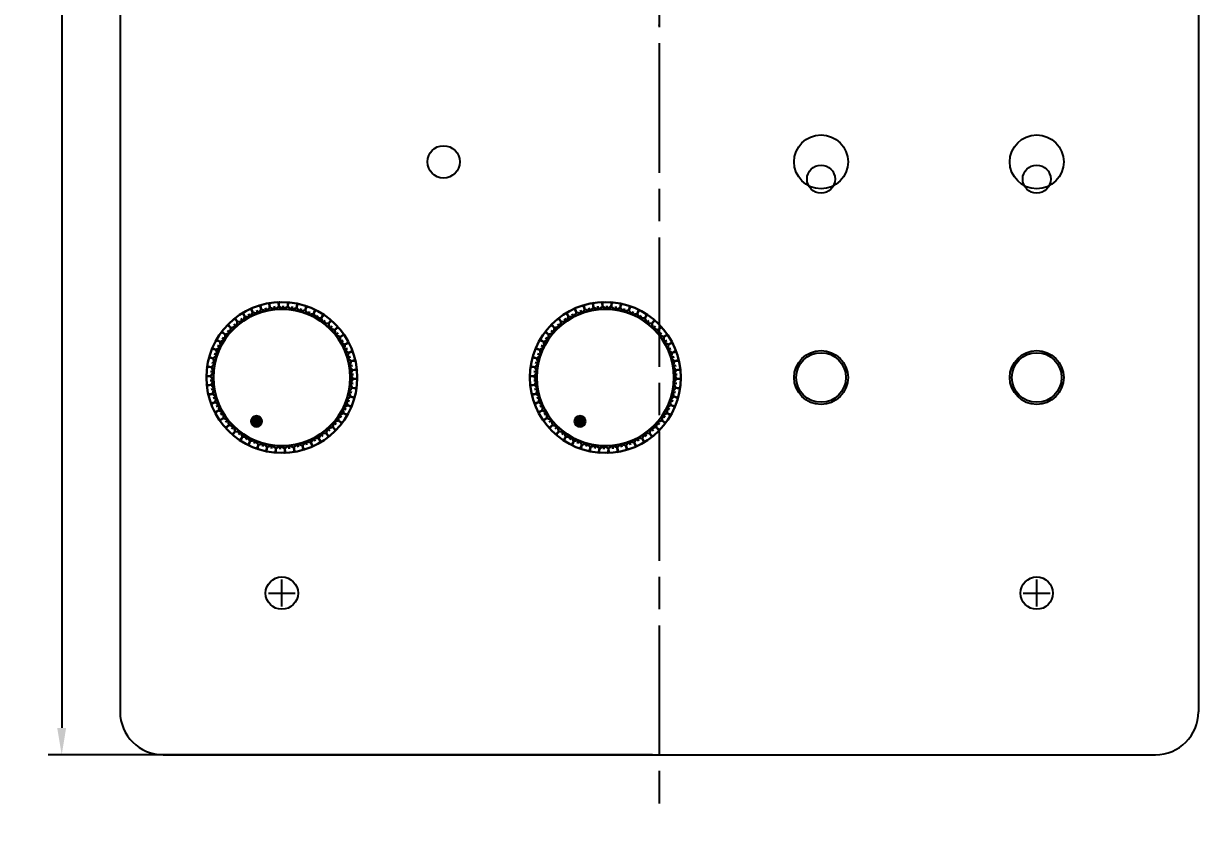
# Model space of a CAD drawing. Header units: millimetres. Extents: x -59 to 53, y -81 to 87.
# Drawn here: x -59 to 50, y -81 to -7.2 of the extents above; entities that cross this region are included whole.
import ezdxf

# ---------------------------------------------------------------- set-up
doc = ezdxf.new("R2010")
doc.units = ezdxf.units.MM
doc.linetypes.add('AM_ISO08W050', pattern=[18, 12, -1.5, 3, -1.5])
for name, color, linetype, lineweight in [('AM_0 プロファイル（中）', 7, 'Continuous', 30), ('AM_7', 4, 'AM_ISO08W050', 25), ('AM_8', 1, 'Continuous', 25), ('ﾎﾞﾃﾞｨｰ', 2, 'Continuous', 25)]:
    doc.layers.add(name, color=color, linetype=linetype, lineweight=lineweight)
doc.layers.add('metal_casing v3_Sketch1', color=7, linetype='Continuous')
doc.styles.get("Standard").update_dxf_attribs({"font": 'arial.ttf'})
doc.dimstyles.new('ISO-25', dxfattribs={"dimtxt": 2.5, "dimasz": 2.5, "dimexe": 1.25, "dimexo": 0.625, "dimtad": 1, "dimtxsty": 'Standard', "dimcen": 2.5, "dimadec": 0, "dimazin": 0, "dimtfac": 1, "dimtmove": 0, "dimatfit": 3, "dimfxl": 1, "dimarcsym": 0})

# ---------------------------------------------------------------- blocks, each defined once
blk = doc.blocks.new('*D36')
at = {"color": 0, "lineweight": -2}
for p, q in [((-0.62, 75), (-56.66, 75)), ((-55.41, 72.5), (-55.41, -72.5)), ((-0.62, -75), (-56.66, -75))]:
    blk.add_line(p, q, dxfattribs=at)
at = {"color": 0}
for points in [[(-55, 72.5), (-55.83, 72.5), (-55.41, 75)], [(-55.83, -72.5), (-55, -72.5), (-55.41, -75)]]:
    blk.add_solid(points, dxfattribs=at)
at = {"layer": 'Defpoints', "color": 0}
for p in [(0, 75), (-55.41, -75), (0, -75)]:
    blk.add_point(p, dxfattribs=at)
at = {"color": 0, "insert": (-57.31, 0), "char_height": 2.5, "attachment_point": 5, "rotation": 90}
blk.add_mtext('150', dxfattribs=at)

msp = doc.modelspace()

# ---------------------------------------------------------------- hatches: boundary and pattern name
at = {"layer": 'AM_8'}
for points in [[(-37.783, -43.82, 1), (-36.917, -44.32, 1)], [(-7.783, -43.82, 1), (-6.917, -44.32, 1)]]:
    msp.add_hatch(color=256, dxfattribs=at).paths.add_polyline_path(points)

# ---------------------------------------------------------------- linework, layer by layer
for p, q in [((-35, -61.25), (-35, -58.75)), ((35, -61.25), (35, -58.75)), ((-36.25, -60), (-33.75, -60)), ((33.75, -60), (36.25, -60))]:
    msp.add_line(p, q)
for centre, radius in [((-20, -20), 1.5), ((15, -20), 2.5), ((35, -20), 2.5), ((15, -21.6), 1.3), ((35, -21.6), 1.3), ((15, -40), 2.5), ((15, -40), 2.3), ((35, -40), 2.5), ((35, -40), 2.3), ((-35, -60), 1.5), ((35, -60), 1.5)]:
    msp.add_circle(centre, radius)
at = {"layer": 'AM_0 プロファイル（中）'}
for p, q in [((-37.684, -33.971), (-37.835, -33.683)), ((-37.684, -33.971), (-37.798, -33.666)), ((-37.213, -34.048), (-37.318, -33.767)), ((-37.213, -34.048), (-36.908, -33.682)), ((-36.908, -33.682), (-37.021, -33.377)), ((-36.908, -33.682), (-36.982, -33.365)), ((-36.45, -33.818), (-36.908, -33.682)), ((-36.45, -33.818), (-36.519, -33.526)), ((-36.45, -33.818), (-36.101, -33.492)), ((-36.101, -33.492), (-36.175, -33.176)), ((-36.101, -33.492), (-36.135, -33.169)), ((-35.664, -33.685), (-36.101, -33.492)), ((-35.664, -33.685), (-35.695, -33.386)), ((-35.664, -33.685), (-35.276, -33.406)), ((-35.276, -33.406), (-35.31, -33.083)), ((-35.276, -33.406), (-35.27, -33.081)), ((-34.867, -33.651), (-35.276, -33.406)), ((-34.867, -33.651), (-34.861, -33.351)), ((-34.867, -33.651), (-34.448, -33.423)), ((-34.448, -33.423), (-34.441, -33.098)), ((-34.448, -33.423), (-34.4, -33.102)), ((-34.072, -33.718), (-34.448, -33.423)), ((-34.072, -33.718), (-34.029, -33.421)), ((-34.072, -33.718), (-33.628, -33.544)), ((-33.628, -33.544), (-33.58, -33.223)), ((-33.628, -33.544), (-33.54, -33.231)), ((-33.292, -33.884), (-33.628, -33.544)), ((-33.292, -33.884), (-33.212, -33.595)), ((-33.292, -33.884), (-32.829, -33.767)), ((-32.829, -33.767), (-32.742, -33.454)), ((-32.829, -33.767), (-32.704, -33.468)), ((-32.539, -34.146), (-32.829, -33.767)), ((-7.684, -33.971), (-7.835, -33.683)), ((-7.684, -33.971), (-7.798, -33.666)), ((-7.213, -34.048), (-7.318, -33.767)), ((-7.213, -34.048), (-6.908, -33.682)), ((-6.908, -33.682), (-7.021, -33.377)), ((-6.908, -33.682), (-6.982, -33.365)), ((-6.45, -33.818), (-6.908, -33.682)), ((-6.45, -33.818), (-6.519, -33.526)), ((-6.45, -33.818), (-6.101, -33.492)), ((-6.101, -33.492), (-6.175, -33.176)), ((-6.101, -33.492), (-6.135, -33.169)), ((-5.664, -33.685), (-6.101, -33.492)), ((-5.664, -33.685), (-5.695, -33.386)), ((-5.664, -33.685), (-5.276, -33.406)), ((-5.276, -33.406), (-5.31, -33.083)), ((-5.276, -33.406), (-5.27, -33.081)), ((-4.867, -33.651), (-5.276, -33.406)), ((-4.867, -33.651), (-4.861, -33.351)), ((-4.867, -33.651), (-4.448, -33.423)), ((-4.448, -33.423), (-4.441, -33.098)), ((-4.448, -33.423), (-4.4, -33.102)), ((-4.072, -33.718), (-4.448, -33.423)), ((-4.072, -33.718), (-4.029, -33.421)), ((-4.072, -33.718), (-3.628, -33.544)), ((-3.628, -33.544), (-3.58, -33.223)), ((-3.628, -33.544), (-3.54, -33.231)), ((-3.292, -33.884), (-3.628, -33.544)), ((-3.292, -33.884), (-3.212, -33.595)), ((-3.292, -33.884), (-2.829, -33.767)), ((-2.829, -33.767), (-2.742, -33.454)), ((-2.829, -33.767), (-2.704, -33.468)), ((-2.539, -34.146), (-2.829, -33.767)), ((-39.1, -34.828), (-39.317, -34.586)), ((-39.1, -34.828), (-39.285, -34.561)), ((-39.249, -35.281), (-39.1, -34.828)), ((-38.624, -34.786), (-39.1, -34.828)), ((-38.624, -34.786), (-38.795, -34.539)), ((-38.624, -34.786), (-38.419, -34.355)), ((-38.419, -34.355), (-38.604, -34.088)), ((-38.419, -34.355), (-38.57, -34.067)), ((-37.942, -34.373), (-38.419, -34.355)), ((-37.942, -34.373), (-38.081, -34.107)), ((-37.942, -34.373), (-37.684, -33.971)), ((-37.213, -34.048), (-37.684, -33.971)), ((-32.539, -34.146), (-32.423, -33.87)), ((-32.539, -34.146), (-32.065, -34.088)), ((-32.065, -34.088), (-31.939, -33.789)), ((-32.065, -34.088), (-31.903, -33.807)), ((-31.825, -34.501), (-32.065, -34.088)), ((-31.825, -34.501), (-31.675, -34.241)), ((-31.825, -34.501), (-31.348, -34.503)), ((-31.348, -34.503), (-31.185, -34.221)), ((-31.348, -34.503), (-31.151, -34.244)), ((-31.161, -34.942), (-31.348, -34.503)), ((-31.161, -34.942), (-30.979, -34.703)), ((-30.687, -35.004), (-30.491, -34.745)), ((-30.687, -35.004), (-30.46, -34.772)), ((-9.1, -34.828), (-9.317, -34.586)), ((-9.1, -34.828), (-9.285, -34.561)), ((-9.249, -35.281), (-9.1, -34.828)), ((-8.624, -34.786), (-9.1, -34.828)), ((-8.624, -34.786), (-8.795, -34.539)), ((-8.624, -34.786), (-8.419, -34.355)), ((-8.419, -34.355), (-8.604, -34.088)), ((-8.419, -34.355), (-8.57, -34.067)), ((-7.942, -34.373), (-8.419, -34.355)), ((-7.942, -34.373), (-8.081, -34.107)), ((-7.942, -34.373), (-7.684, -33.971)), ((-7.213, -34.048), (-7.684, -33.971)), ((-2.539, -34.146), (-2.423, -33.87)), ((-2.539, -34.146), (-2.065, -34.088)), ((-2.065, -34.088), (-1.939, -33.789)), ((-2.065, -34.088), (-1.903, -33.807)), ((-1.825, -34.501), (-2.065, -34.088)), ((-1.825, -34.501), (-1.675, -34.241)), ((-1.825, -34.501), (-1.348, -34.503)), ((-1.348, -34.503), (-1.185, -34.221)), ((-1.348, -34.503), (-1.151, -34.244)), ((-1.161, -34.942), (-1.348, -34.503)), ((-1.161, -34.942), (-0.979, -34.703)), ((-0.687, -35.004), (-0.491, -34.745)), ((-0.687, -35.004), (-0.46, -34.772)), ((-40.257, -36.01), (-40.528, -35.83)), ((-40.257, -36.01), (-40.503, -35.797)), ((-39.807, -35.851), (-40.257, -36.01)), ((-39.807, -35.851), (-40.034, -35.655)), ((-39.716, -35.382), (-39.961, -35.17)), ((-39.716, -35.382), (-39.933, -35.141)), ((-39.807, -35.851), (-39.716, -35.382)), ((-39.249, -35.281), (-39.716, -35.382)), ((-39.249, -35.281), (-39.45, -35.058)), ((-31.161, -34.942), (-30.687, -35.004)), ((-30.557, -35.463), (-30.687, -35.004)), ((-30.557, -35.463), (-30.347, -35.249)), ((-30.557, -35.463), (-30.095, -35.584)), ((-30.095, -35.584), (-29.868, -35.352)), ((-30.095, -35.584), (-29.841, -35.382)), ((-30.024, -36.056), (-30.095, -35.584)), ((-30.024, -36.056), (-29.788, -35.869)), ((-10.257, -36.01), (-10.528, -35.83)), ((-10.257, -36.01), (-10.503, -35.797)), ((-9.807, -35.851), (-10.257, -36.01)), ((-9.807, -35.851), (-10.034, -35.655)), ((-9.716, -35.382), (-9.961, -35.17)), ((-9.716, -35.382), (-9.933, -35.141)), ((-9.807, -35.851), (-9.716, -35.382)), ((-9.249, -35.281), (-9.716, -35.382)), ((-9.249, -35.281), (-9.45, -35.058)), ((-1.161, -34.942), (-0.687, -35.004)), ((-0.557, -35.463), (-0.687, -35.004)), ((-0.557, -35.463), (-0.347, -35.249)), ((-0.557, -35.463), (-0.095, -35.584)), ((-0.095, -35.584), (0.132, -35.352)), ((-0.095, -35.584), (0.159, -35.382)), ((-0.024, -36.056), (-0.095, -35.584)), ((-0.024, -36.056), (0.212, -35.869)), ((-40.716, -36.7), (-41.007, -36.556)), ((-40.716, -36.7), (-40.986, -36.52)), ((-40.688, -37.177), (-40.956, -37.043)), ((-40.289, -36.486), (-40.716, -36.7)), ((-40.688, -37.177), (-40.716, -36.7)), ((-40.289, -36.486), (-40.539, -36.32)), ((-40.289, -36.486), (-40.257, -36.01)), ((-30.024, -36.056), (-29.58, -36.233)), ((-29.58, -36.233), (-29.326, -36.031)), ((-29.58, -36.233), (-29.302, -36.065)), ((-29.568, -36.711), (-29.58, -36.233)), ((-29.568, -36.711), (-29.312, -36.555)), ((-29.568, -36.711), (-29.151, -36.942)), ((-29.199, -37.417), (-29.151, -36.942)), ((-29.151, -36.942), (-28.873, -36.774)), ((-29.151, -36.942), (-28.854, -36.81)), ((-10.716, -36.7), (-11.007, -36.556)), ((-10.716, -36.7), (-10.986, -36.52)), ((-10.688, -37.177), (-10.956, -37.043)), ((-10.289, -36.486), (-10.716, -36.7)), ((-10.688, -37.177), (-10.716, -36.7)), ((-10.289, -36.486), (-10.539, -36.32)), ((-10.289, -36.486), (-10.257, -36.01)), ((-0.024, -36.056), (0.42, -36.233)), ((0.42, -36.233), (0.674, -36.031)), ((0.42, -36.233), (0.698, -36.065)), ((0.432, -36.711), (0.42, -36.233)), ((0.432, -36.711), (0.688, -36.555)), ((0.432, -36.711), (0.849, -36.942)), ((0.801, -37.417), (0.849, -36.942)), ((0.849, -36.942), (1.127, -36.774)), ((0.849, -36.942), (1.146, -36.81)), ((-41.357, -38.225), (-41.664, -38.118)), ((-41.084, -37.442), (-41.391, -37.336)), ((-41.084, -37.442), (-41.375, -37.298)), ((-40.997, -37.912), (-41.357, -38.225)), ((-40.997, -37.912), (-41.28, -37.813)), ((-40.688, -37.177), (-41.084, -37.442)), ((-40.997, -37.912), (-41.084, -37.442)), ((-29.199, -37.417), (-28.925, -37.295)), ((-29.199, -37.417), (-28.814, -37.699)), ((-28.921, -38.165), (-28.814, -37.699)), ((-28.921, -38.165), (-28.634, -38.078)), ((-28.814, -37.699), (-28.517, -37.567)), ((-28.814, -37.699), (-28.503, -37.606)), ((-11.357, -38.225), (-11.664, -38.118)), ((-11.084, -37.442), (-11.391, -37.336)), ((-11.084, -37.442), (-11.375, -37.298)), ((-10.997, -37.912), (-11.357, -38.225)), ((-10.997, -37.912), (-11.28, -37.813)), ((-10.688, -37.177), (-11.084, -37.442)), ((-10.997, -37.912), (-11.084, -37.442)), ((0.801, -37.417), (1.075, -37.295)), ((0.801, -37.417), (1.186, -37.699)), ((1.079, -38.165), (1.186, -37.699)), ((1.079, -38.165), (1.366, -38.078)), ((1.186, -37.699), (1.483, -37.567)), ((1.186, -37.699), (1.497, -37.606)), ((-41.529, -39.036), (-41.853, -39.009)), ((-41.529, -39.036), (-41.847, -38.968)), ((-41.357, -38.225), (-41.675, -38.158)), ((-41.211, -38.68), (-41.529, -39.036)), ((-41.328, -39.469), (-41.529, -39.036)), ((-41.211, -38.68), (-41.505, -38.617)), ((-41.211, -38.68), (-41.357, -38.225)), ((-28.921, -38.165), (-28.574, -38.493)), ((-28.739, -38.941), (-28.574, -38.493)), ((-28.739, -38.941), (-28.443, -38.891)), ((-28.739, -38.941), (-28.436, -39.31)), ((-28.574, -38.493), (-28.263, -38.399)), ((-28.574, -38.493), (-28.254, -38.439)), ((-11.529, -39.036), (-11.853, -39.009)), ((-11.529, -39.036), (-11.847, -38.968)), ((-11.357, -38.225), (-11.675, -38.158)), ((-11.211, -38.68), (-11.529, -39.036)), ((-11.328, -39.469), (-11.529, -39.036)), ((-11.211, -38.68), (-11.505, -38.617)), ((-11.211, -38.68), (-11.357, -38.225)), ((1.079, -38.165), (1.426, -38.493)), ((1.261, -38.941), (1.426, -38.493)), ((1.261, -38.941), (1.557, -38.891)), ((1.261, -38.941), (1.564, -39.31)), ((1.426, -38.493), (1.737, -38.399)), ((1.426, -38.493), (1.746, -38.439)), ((-41.599, -39.862), (-41.923, -39.875)), ((-41.599, -39.862), (-41.922, -39.835)), ((-41.344, -40.266), (-41.644, -40.278)), ((-41.328, -39.469), (-41.627, -39.444)), ((-41.328, -39.469), (-41.599, -39.862)), ((-41.344, -40.266), (-41.599, -39.862)), ((-41.344, -40.266), (-41.564, -40.69)), ((-28.672, -40.531), (-28.401, -40.138)), ((-28.656, -39.734), (-28.436, -39.31)), ((-28.656, -39.734), (-28.356, -39.722)), ((-28.656, -39.734), (-28.401, -40.138)), ((-28.436, -39.31), (-28.116, -39.256)), ((-28.436, -39.31), (-28.112, -39.297)), ((-28.401, -40.138), (-28.077, -40.125)), ((-28.401, -40.138), (-28.078, -40.165)), ((-11.599, -39.862), (-11.923, -39.875)), ((-11.599, -39.862), (-11.922, -39.835)), ((-11.344, -40.266), (-11.644, -40.278)), ((-11.328, -39.469), (-11.627, -39.444)), ((-11.328, -39.469), (-11.599, -39.862)), ((-11.344, -40.266), (-11.599, -39.862)), ((-11.344, -40.266), (-11.564, -40.69)), ((1.328, -40.531), (1.599, -40.138)), ((1.344, -39.734), (1.564, -39.31)), ((1.344, -39.734), (1.644, -39.722)), ((1.344, -39.734), (1.599, -40.138)), ((1.564, -39.31), (1.884, -39.256)), ((1.564, -39.31), (1.888, -39.297)), ((1.599, -40.138), (1.923, -40.125)), ((1.599, -40.138), (1.922, -40.165)), ((-41.564, -40.69), (-41.888, -40.703)), ((-41.564, -40.69), (-41.884, -40.744)), ((-41.261, -41.059), (-41.564, -40.69)), ((-41.261, -41.059), (-41.557, -41.109)), ((-41.261, -41.059), (-41.426, -41.507)), ((-28.789, -41.32), (-28.471, -40.964)), ((-28.789, -41.32), (-28.643, -41.775)), ((-28.789, -41.32), (-28.495, -41.383)), ((-28.672, -40.531), (-28.471, -40.964)), ((-28.672, -40.531), (-28.373, -40.556)), ((-28.471, -40.964), (-28.153, -41.032)), ((-28.471, -40.964), (-28.147, -40.991)), ((-11.564, -40.69), (-11.888, -40.703)), ((-11.564, -40.69), (-11.884, -40.744)), ((-11.261, -41.059), (-11.564, -40.69)), ((-11.261, -41.059), (-11.557, -41.109)), ((-11.261, -41.059), (-11.426, -41.507)), ((1.211, -41.32), (1.529, -40.964)), ((1.211, -41.32), (1.357, -41.775)), ((1.211, -41.32), (1.505, -41.383)), ((1.328, -40.531), (1.529, -40.964)), ((1.328, -40.531), (1.627, -40.556)), ((1.529, -40.964), (1.847, -41.032)), ((1.529, -40.964), (1.853, -40.991)), ((-41.426, -41.507), (-41.746, -41.561)), ((-41.426, -41.507), (-41.737, -41.601)), ((-41.186, -42.301), (-41.497, -42.394)), ((-41.186, -42.301), (-41.483, -42.433)), ((-41.079, -41.835), (-41.426, -41.507)), ((-41.079, -41.835), (-41.366, -41.922)), ((-41.079, -41.835), (-41.186, -42.301)), ((-40.801, -42.583), (-41.186, -42.301)), ((-29.003, -42.088), (-28.643, -41.775)), ((-29.003, -42.088), (-28.916, -42.558)), ((-29.003, -42.088), (-28.72, -42.187)), ((-28.643, -41.775), (-28.336, -41.882)), ((-28.643, -41.775), (-28.325, -41.842)), ((-11.426, -41.507), (-11.746, -41.561)), ((-11.426, -41.507), (-11.737, -41.601)), ((-11.186, -42.301), (-11.497, -42.394)), ((-11.186, -42.301), (-11.483, -42.433)), ((-11.079, -41.835), (-11.426, -41.507)), ((-11.079, -41.835), (-11.366, -41.922)), ((-11.079, -41.835), (-11.186, -42.301)), ((-10.801, -42.583), (-11.186, -42.301)), ((0.997, -42.088), (1.357, -41.775)), ((0.997, -42.088), (1.084, -42.558)), ((0.997, -42.088), (1.28, -42.187)), ((1.357, -41.775), (1.664, -41.882)), ((1.357, -41.775), (1.675, -41.842)), ((-40.849, -43.058), (-41.146, -43.19)), ((-40.849, -43.058), (-41.127, -43.226)), ((-40.801, -42.583), (-41.075, -42.705)), ((-40.801, -42.583), (-40.849, -43.058)), ((-40.432, -43.289), (-40.849, -43.058)), ((-40.432, -43.289), (-40.688, -43.445)), ((-40.432, -43.289), (-40.42, -43.767)), ((-29.711, -43.514), (-29.743, -43.99)), ((-29.711, -43.514), (-29.284, -43.3)), ((-29.711, -43.514), (-29.461, -43.68)), ((-29.312, -42.823), (-28.916, -42.558)), ((-29.312, -42.823), (-29.284, -43.3)), ((-29.312, -42.823), (-29.044, -42.957)), ((-29.284, -43.3), (-29.014, -43.48)), ((-29.284, -43.3), (-28.993, -43.444)), ((-28.916, -42.558), (-28.625, -42.702)), ((-28.916, -42.558), (-28.609, -42.664)), ((-10.849, -43.058), (-11.146, -43.19)), ((-10.849, -43.058), (-11.127, -43.226)), ((-10.801, -42.583), (-11.075, -42.705)), ((-10.801, -42.583), (-10.849, -43.058)), ((-10.432, -43.289), (-10.849, -43.058)), ((-10.432, -43.289), (-10.688, -43.445)), ((-10.432, -43.289), (-10.42, -43.767)), ((0.289, -43.514), (0.257, -43.99)), ((0.289, -43.514), (0.716, -43.3)), ((0.289, -43.514), (0.539, -43.68)), ((0.688, -42.823), (1.084, -42.558)), ((0.688, -42.823), (0.716, -43.3)), ((0.688, -42.823), (0.956, -42.957)), ((0.716, -43.3), (0.986, -43.48)), ((0.716, -43.3), (1.007, -43.444)), ((1.084, -42.558), (1.375, -42.702)), ((1.084, -42.558), (1.391, -42.664)), ((-40.42, -43.767), (-40.698, -43.935)), ((-40.42, -43.767), (-40.674, -43.969)), ((-39.976, -43.944), (-40.42, -43.767)), ((-39.976, -43.944), (-40.212, -44.131)), ((-39.905, -44.416), (-40.159, -44.618)), ((-39.905, -44.416), (-40.132, -44.648)), ((-39.976, -43.944), (-39.905, -44.416)), ((-39.443, -44.537), (-39.905, -44.416)), ((-39.443, -44.537), (-39.653, -44.751)), ((-39.443, -44.537), (-39.313, -44.996)), ((-30.751, -44.719), (-30.284, -44.618)), ((-30.193, -44.149), (-30.284, -44.618)), ((-30.284, -44.618), (-30.067, -44.859)), ((-30.284, -44.618), (-30.039, -44.83)), ((-30.193, -44.149), (-29.743, -43.99)), ((-30.193, -44.149), (-29.966, -44.345)), ((-29.743, -43.99), (-29.472, -44.17)), ((-29.743, -43.99), (-29.497, -44.203)), ((-10.42, -43.767), (-10.698, -43.935)), ((-10.42, -43.767), (-10.674, -43.969)), ((-9.976, -43.944), (-10.42, -43.767)), ((-9.976, -43.944), (-10.212, -44.131)), ((-9.905, -44.416), (-10.159, -44.618)), ((-9.905, -44.416), (-10.132, -44.648)), ((-9.976, -43.944), (-9.905, -44.416)), ((-9.443, -44.537), (-9.905, -44.416)), ((-9.443, -44.537), (-9.653, -44.751)), ((-9.443, -44.537), (-9.313, -44.996)), ((-0.751, -44.719), (-0.284, -44.618)), ((-0.193, -44.149), (-0.284, -44.618)), ((-0.284, -44.618), (-0.067, -44.859)), ((-0.284, -44.618), (-0.039, -44.83)), ((-0.193, -44.149), (0.257, -43.99)), ((-0.193, -44.149), (0.034, -44.345)), ((0.257, -43.99), (0.528, -44.17)), ((0.257, -43.99), (0.503, -44.203)), ((-39.313, -44.996), (-39.54, -45.228)), ((-39.313, -44.996), (-39.509, -45.255)), ((-38.839, -45.058), (-39.313, -44.996)), ((-38.839, -45.058), (-39.021, -45.297)), ((-38.652, -45.497), (-38.849, -45.756)), ((-38.839, -45.058), (-38.652, -45.497)), ((-38.652, -45.497), (-38.815, -45.779)), ((-38.175, -45.499), (-38.652, -45.497)), ((-38.175, -45.499), (-38.325, -45.759)), ((-38.175, -45.499), (-37.935, -45.912)), ((-32.058, -45.627), (-32.316, -46.029)), ((-32.058, -45.627), (-31.581, -45.645)), ((-32.058, -45.627), (-31.919, -45.893)), ((-31.376, -45.214), (-31.581, -45.645)), ((-31.581, -45.645), (-31.43, -45.933)), ((-31.581, -45.645), (-31.396, -45.912)), ((-31.376, -45.214), (-30.9, -45.172)), ((-31.376, -45.214), (-31.205, -45.461)), ((-30.751, -44.719), (-30.9, -45.172)), ((-30.9, -45.172), (-30.715, -45.439)), ((-30.9, -45.172), (-30.683, -45.414)), ((-30.751, -44.719), (-30.55, -44.942)), ((-9.313, -44.996), (-9.54, -45.228)), ((-9.313, -44.996), (-9.509, -45.255)), ((-8.839, -45.058), (-9.313, -44.996)), ((-8.839, -45.058), (-9.021, -45.297)), ((-8.652, -45.497), (-8.849, -45.756)), ((-8.839, -45.058), (-8.652, -45.497)), ((-8.652, -45.497), (-8.815, -45.779)), ((-8.175, -45.499), (-8.652, -45.497)), ((-8.175, -45.499), (-8.325, -45.759)), ((-8.175, -45.499), (-7.935, -45.912)), ((-2.058, -45.627), (-2.316, -46.029)), ((-2.058, -45.627), (-1.581, -45.645)), ((-2.058, -45.627), (-1.919, -45.893)), ((-1.376, -45.214), (-1.581, -45.645)), ((-1.581, -45.645), (-1.43, -45.933)), ((-1.581, -45.645), (-1.396, -45.912)), ((-1.376, -45.214), (-0.9, -45.172)), ((-1.376, -45.214), (-1.205, -45.461)), ((-0.751, -44.719), (-0.9, -45.172)), ((-0.9, -45.172), (-0.715, -45.439)), ((-0.9, -45.172), (-0.683, -45.414)), ((-0.751, -44.719), (-0.55, -44.942)), ((-37.935, -45.912), (-38.097, -46.193)), ((-37.935, -45.912), (-38.061, -46.211)), ((-37.461, -45.854), (-37.935, -45.912)), ((-37.461, -45.854), (-37.577, -46.13)), ((-37.461, -45.854), (-37.171, -46.233)), ((-37.171, -46.233), (-37.296, -46.532)), ((-37.171, -46.233), (-37.258, -46.546)), ((-36.708, -46.116), (-37.171, -46.233)), ((-36.708, -46.116), (-36.788, -46.405)), ((-36.708, -46.116), (-36.372, -46.456)), ((-36.372, -46.456), (-36.46, -46.769)), ((-36.372, -46.456), (-36.42, -46.777)), ((-35.928, -46.282), (-36.372, -46.456)), ((-35.928, -46.282), (-35.971, -46.579)), ((-35.928, -46.282), (-35.552, -46.577)), ((-35.552, -46.577), (-35.6, -46.898)), ((-35.552, -46.577), (-35.559, -46.902)), ((-35.133, -46.349), (-35.552, -46.577)), ((-35.133, -46.349), (-35.139, -46.649)), ((-35.133, -46.349), (-34.724, -46.594)), ((-34.724, -46.594), (-34.73, -46.919)), ((-34.336, -46.315), (-34.724, -46.594)), ((-34.724, -46.594), (-34.69, -46.917)), ((-34.336, -46.315), (-33.899, -46.508)), ((-34.336, -46.315), (-34.305, -46.614)), ((-33.55, -46.182), (-33.899, -46.508)), ((-33.899, -46.508), (-33.865, -46.831)), ((-33.899, -46.508), (-33.825, -46.824)), ((-33.55, -46.182), (-33.092, -46.318)), ((-33.55, -46.182), (-33.481, -46.474)), ((-32.787, -45.952), (-33.092, -46.318)), ((-33.092, -46.318), (-33.018, -46.635)), ((-33.092, -46.318), (-32.979, -46.623)), ((-32.787, -45.952), (-32.316, -46.029)), ((-32.787, -45.952), (-32.682, -46.233)), ((-32.316, -46.029), (-32.202, -46.334)), ((-32.316, -46.029), (-32.165, -46.317)), ((-7.935, -45.912), (-8.097, -46.193)), ((-7.935, -45.912), (-8.061, -46.211)), ((-7.461, -45.854), (-7.935, -45.912)), ((-7.461, -45.854), (-7.577, -46.13)), ((-7.461, -45.854), (-7.171, -46.233)), ((-7.171, -46.233), (-7.296, -46.532)), ((-7.171, -46.233), (-7.258, -46.546)), ((-6.708, -46.116), (-7.171, -46.233)), ((-6.708, -46.116), (-6.788, -46.405)), ((-6.708, -46.116), (-6.372, -46.456)), ((-6.372, -46.456), (-6.46, -46.769)), ((-6.372, -46.456), (-6.42, -46.777)), ((-5.928, -46.282), (-6.372, -46.456)), ((-5.928, -46.282), (-5.971, -46.579)), ((-5.928, -46.282), (-5.552, -46.577)), ((-5.552, -46.577), (-5.6, -46.898)), ((-5.552, -46.577), (-5.559, -46.902)), ((-5.133, -46.349), (-5.552, -46.577)), ((-5.133, -46.349), (-5.139, -46.649)), ((-5.133, -46.349), (-4.724, -46.594)), ((-4.724, -46.594), (-4.73, -46.919)), ((-4.336, -46.315), (-4.724, -46.594)), ((-4.724, -46.594), (-4.69, -46.917)), ((-4.336, -46.315), (-3.899, -46.508)), ((-4.336, -46.315), (-4.305, -46.614)), ((-3.55, -46.182), (-3.899, -46.508)), ((-3.899, -46.508), (-3.865, -46.831)), ((-3.899, -46.508), (-3.825, -46.824)), ((-3.55, -46.182), (-3.092, -46.318)), ((-3.55, -46.182), (-3.481, -46.474)), ((-2.787, -45.952), (-3.092, -46.318)), ((-3.092, -46.318), (-3.018, -46.635)), ((-3.092, -46.318), (-2.979, -46.623)), ((-2.787, -45.952), (-2.316, -46.029)), ((-2.787, -45.952), (-2.682, -46.233)), ((-2.316, -46.029), (-2.202, -46.334)), ((-2.316, -46.029), (-2.165, -46.317))]:
    msp.add_line(p, q, dxfattribs=at)
for centre, radius in [((-35, -40), 7), ((-35, -40), 6.35), ((-5, -40), 7), ((-5, -40), 6.35)]:
    msp.add_circle(centre, radius, dxfattribs=at)
at = {"layer": 'AM_0 プロファイル（中）', "ltscale": 0.5}
for centre in [(-37.35, -44.07), (-7.35, -44.07)]:
    msp.add_circle(centre, 0.5, dxfattribs=at)
at = {"layer": 'AM_0 プロファイル（中）'}
for centre, start, end in [((-37.906, -33.72), 27.6, 114.83003), ((-37.723, -33.638), 113.16997, 200.4), ((-37.096, -33.405), 20.4, 107.63003), ((-36.904, -33.347), 105.96997, 193.2), ((-36.253, -33.194), 13.2, 100.43003), ((-36.055, -33.161), 98.76997, 186), ((-35.39, -33.091), 6, 93.23003), ((-35.19, -33.083), 91.56997, 178.8), ((-34.521, -33.097), 358.8, 86.03003), ((-34.321, -33.113), 84.36997, 171.6), ((-33.659, -33.211), 351.6, 78.83003), ((-33.463, -33.253), 77.16997, 164.4), ((-32.819, -33.433), 344.4, 71.63003), ((-32.63, -33.499), 69.96997, 157.2), ((-32.013, -33.758), 337.2, 64.43003), ((-31.834, -33.847), 62.76997, 150), ((-7.906, -33.72), 27.6, 114.83003), ((-7.723, -33.638), 113.16997, 200.4), ((-7.096, -33.405), 20.4, 107.63003), ((-6.904, -33.347), 105.96997, 193.2), ((-6.253, -33.194), 13.2, 100.43003), ((-6.055, -33.161), 98.76997, 186), ((-5.39, -33.091), 6, 93.23003), ((-5.19, -33.083), 91.56997, 178.8), ((-4.521, -33.097), 358.8, 86.03003), ((-4.321, -33.113), 84.36997, 171.6), ((-3.659, -33.211), 351.6, 78.83003), ((-3.463, -33.253), 77.16997, 164.4), ((-2.819, -33.433), 344.4, 71.63003), ((-2.63, -33.499), 69.96997, 157.2), ((-2.013, -33.758), 337.2, 64.43003), ((-1.834, -33.847), 62.76997, 150), ((-39.376, -34.64), 42, 129.23003), ((-39.219, -34.515), 127.56997, 214.8), ((-38.67, -34.133), 34.8, 122.03003), ((-38.499, -34.03), 120.36997, 207.6), ((-31.254, -34.181), 330, 57.23003), ((-31.087, -34.292), 55.56997, 142.8), ((-30.555, -34.697), 322.8, 50.03003), ((-30.403, -34.828), 48.36997, 135.6), ((-9.376, -34.64), 42, 129.23003), ((-9.219, -34.515), 127.56997, 214.8), ((-8.67, -34.133), 34.8, 122.03003), ((-8.499, -34.03), 120.36997, 207.6), ((-1.254, -34.181), 330, 57.23003), ((-1.087, -34.292), 55.56997, 142.8), ((-0.555, -34.697), 322.8, 50.03003), ((-0.403, -34.828), 48.36997, 135.6), ((-40.572, -35.896), 56.4, 143.63003), ((-40.451, -35.737), 141.96997, 229.2), ((-40.014, -35.23), 49.2, 136.43003), ((-39.873, -35.087), 134.76997, 222), ((-29.925, -35.296), 315.6, 42.83003), ((-29.791, -35.445), 41.16997, 128.4), ((-29.375, -35.969), 308.4, 35.63003), ((-10.572, -35.896), 56.4, 143.63003), ((-10.451, -35.737), 141.96997, 229.2), ((-10.014, -35.23), 49.2, 136.43003), ((-9.873, -35.087), 134.76997, 222), ((0.075, -35.296), 315.6, 42.83003), ((0.209, -35.445), 41.16997, 128.4), ((0.625, -35.969), 308.4, 35.63003), ((-41.042, -36.627), 63.6, 150.83003), ((-40.942, -36.454), 149.16997, 236.4), ((-29.261, -36.133), 33.96997, 121.2), ((-28.915, -36.705), 301.2, 28.43003), ((-28.822, -36.883), 26.76997, 114), ((-11.042, -36.627), 63.6, 150.83003), ((-10.942, -36.454), 149.16997, 236.4), ((0.739, -36.133), 33.96997, 121.2), ((1.085, -36.705), 301.2, 28.43003), ((1.178, -36.883), 26.76997, 114), ((-41.637, -38.043), 163.56997, 250.8), ((-41.417, -37.411), 70.8, 158.03003), ((-41.34, -37.226), 156.36997, 243.6), ((-28.55, -37.494), 294, 21.23003), ((-28.48, -37.682), 19.56997, 106.8), ((-11.637, -38.043), 163.56997, 250.8), ((-11.417, -37.411), 70.8, 158.03003), ((-11.34, -37.226), 156.36997, 243.6), ((1.45, -37.494), 294, 21.23003), ((1.52, -37.682), 19.56997, 106.8), ((-41.86, -39.088), 85.2, 172.43003), ((-41.83, -38.89), 170.76997, 258), ((-41.691, -38.236), 78, 165.23003), ((-28.286, -38.322), 286.8, 14.03003), ((-28.241, -38.518), 12.36997, 99.6), ((-28.129, -39.177), 279.6, 6.83003), ((-11.86, -39.088), 85.2, 172.43003), ((-11.83, -38.89), 170.76997, 258), ((-11.691, -38.236), 78, 165.23003), ((1.714, -38.322), 286.8, 14.03003), ((1.759, -38.518), 12.36997, 99.6), ((1.871, -39.177), 279.6, 6.83003), ((-41.92, -39.955), 92.4, 179.63003), ((-41.916, -39.755), 177.96997, 265.2), ((-28.108, -39.376), 5.16997, 92.4), ((-28.084, -40.245), 357.96997, 85.2), ((-28.08, -40.045), 272.4, 359.63003), ((-11.92, -39.955), 92.4, 179.63003), ((-11.916, -39.755), 177.96997, 265.2), ((1.892, -39.376), 5.16997, 92.4), ((1.916, -40.245), 357.96997, 85.2), ((1.92, -40.045), 272.4, 359.63003), ((-41.892, -40.624), 185.16997, 272.4), ((-41.871, -40.823), 99.6, 186.83003), ((-28.17, -41.11), 350.76997, 78), ((-28.14, -40.912), 265.2, 352.43003), ((-11.892, -40.624), 185.16997, 272.4), ((-11.871, -40.823), 99.6, 186.83003), ((1.83, -41.11), 350.76997, 78), ((1.86, -40.912), 265.2, 352.43003), ((-41.759, -41.482), 192.36997, 279.6), ((-41.714, -41.678), 106.8, 194.03003), ((-41.52, -42.318), 199.56997, 286.8), ((-41.45, -42.506), 114, 201.23003), ((-28.363, -41.957), 343.56997, 70.8), ((-28.309, -41.764), 258, 345.23003), ((-11.759, -41.482), 192.36997, 279.6), ((-11.714, -41.678), 106.8, 194.03003), ((-11.52, -42.318), 199.56997, 286.8), ((-11.45, -42.506), 114, 201.23003), ((1.637, -41.957), 343.56997, 70.8), ((1.691, -41.764), 258, 345.23003), ((-41.178, -43.117), 206.76997, 294), ((-41.085, -43.295), 121.2, 208.43003), ((-29.058, -43.546), 329.16997, 56.4), ((-28.958, -43.373), 243.6, 330.83003), ((-28.66, -42.774), 336.36997, 63.6), ((-28.583, -42.589), 250.8, 338.03003), ((-11.178, -43.117), 206.76997, 294), ((-11.085, -43.295), 121.2, 208.43003), ((0.942, -43.546), 329.16997, 56.4), ((1.042, -43.373), 243.6, 330.83003), ((1.34, -42.774), 336.36997, 63.6), ((1.417, -42.589), 250.8, 338.03003), ((-40.739, -43.867), 213.96997, 301.2), ((-40.625, -44.031), 128.4, 215.63003), ((-40.209, -44.555), 221.16997, 308.4), ((-40.075, -44.704), 135.6, 222.83003), ((-29.549, -44.263), 321.96997, 49.2), ((-29.428, -44.104), 236.4, 323.63003), ((-10.739, -43.867), 213.96997, 301.2), ((-10.625, -44.031), 128.4, 215.63003), ((-10.209, -44.555), 221.16997, 308.4), ((-10.075, -44.704), 135.6, 222.83003), ((0.451, -44.263), 321.96997, 49.2), ((0.572, -44.104), 236.4, 323.63003), ((-39.597, -45.172), 228.36997, 315.6), ((-39.445, -45.303), 142.8, 230.03003), ((-38.913, -45.708), 235.56997, 322.8), ((-30.781, -45.485), 307.56997, 34.8), ((-30.624, -45.36), 222, 309.23003), ((-30.127, -44.913), 314.76997, 42), ((-29.986, -44.77), 229.2, 316.43003), ((-9.597, -45.172), 228.36997, 315.6), ((-9.445, -45.303), 142.8, 230.03003), ((-8.913, -45.708), 235.56997, 322.8), ((-0.781, -45.485), 307.56997, 34.8), ((-0.624, -45.36), 222, 309.23003), ((-0.127, -44.913), 314.76997, 42), ((0.014, -44.77), 229.2, 316.43003), ((-38.746, -45.819), 150, 237.23003), ((-38.166, -46.153), 242.76997, 330), ((-37.987, -46.242), 157.2, 244.43003), ((-37.37, -46.501), 249.96997, 337.2), ((-37.181, -46.567), 164.4, 251.63003), ((-36.537, -46.747), 257.16997, 344.4), ((-36.341, -46.789), 171.6, 258.83003), ((-33.945, -46.839), 278.76997, 6), ((-33.747, -46.806), 193.2, 280.43003), ((-33.096, -46.653), 285.96997, 13.2), ((-32.904, -46.595), 200.4, 287.63003), ((-32.277, -46.362), 293.16997, 20.4), ((-32.094, -46.28), 207.6, 294.83003), ((-31.501, -45.97), 300.36997, 27.6), ((-31.33, -45.867), 214.8, 302.03003), ((-8.746, -45.819), 150, 237.23003), ((-8.166, -46.153), 242.76997, 330), ((-7.987, -46.242), 157.2, 244.43003), ((-7.37, -46.501), 249.96997, 337.2), ((-7.181, -46.567), 164.4, 251.63003), ((-6.537, -46.747), 257.16997, 344.4), ((-6.341, -46.789), 171.6, 258.83003), ((-3.945, -46.839), 278.76997, 6), ((-3.747, -46.806), 193.2, 280.43003), ((-3.096, -46.653), 285.96997, 13.2), ((-2.904, -46.595), 200.4, 287.63003), ((-2.277, -46.362), 293.16997, 20.4), ((-2.094, -46.28), 207.6, 294.83003), ((-1.501, -45.97), 300.36997, 27.6), ((-1.33, -45.867), 214.8, 302.03003), ((-35.679, -46.887), 264.36997, 351.6), ((-35.479, -46.903), 178.8, 266.03003), ((-34.81, -46.917), 271.56997, 358.8), ((-34.61, -46.909), 186, 273.23003), ((-5.679, -46.887), 264.36997, 351.6), ((-5.479, -46.903), 178.8, 266.03003), ((-4.81, -46.917), 271.56997, 358.8), ((-4.61, -46.909), 186, 273.23003)]:
    msp.add_arc(centre, 0.08, start, end, dxfattribs=at)
at = {"layer": 'AM_7'}
msp.add_line((0, 81), (0, -81), dxfattribs=at)
msp.add_line((0, 81), (0, -81), dxfattribs=at)
at = {"layer": 'metal_casing v3_Sketch1'}
msp.add_point((0, -7.325, -7.325), dxfattribs=at)
at = {"layer": 'ﾎﾞﾃﾞｨｰ'}
for p, q in [((-50, 71), (-50, -71)), ((50, 71), (50, -71)), ((-46, -75), (46, -75))]:
    msp.add_line(p, q, dxfattribs=at)
for centre, start, end in [((-46, -71), 180, 270), ((46, -71), 270, 0)]:
    msp.add_arc(centre, 4, start, end, dxfattribs=at)

# ---------------------------------------------------------------- dimensions: what is measured, and where the dimension line sits
dim = msp.add_aligned_dim(p1=(0, 75), p2=(0, -75), distance=-55.412, dimstyle='ISO-25', override={"dimlfac": 1})
dim.commit()
dim.dimension.update_dxf_attribs({"geometry": '*D36', "text_midpoint": (-57.313, 0)})

doc.saveas('drawing.dxf')
